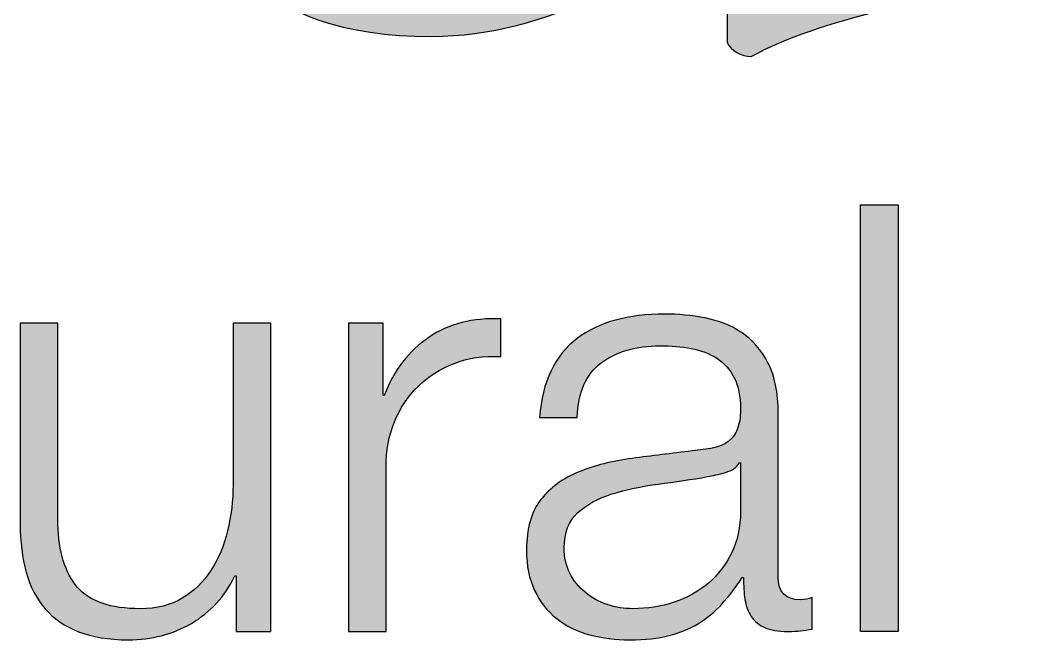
# Paper-space layout 'A1mask' of a CAD drawing. Extents: x 20 to 830, y 20 to 585.
# Drawn here: x 690.98 to 700.47, y 100.3 to 106.11 of the extents above; entities that cross this region are included whole.
import ezdxf
from ezdxf.enums import TextEntityAlignment as Align

# ---------------------------------------------------------------- set-up
doc = ezdxf.new("R2010")
doc.units = 0
doc.layers.get('0').update_dxf_attribs({"linetype": 'CONTINUOUS'})
doc.layers.get('Defpoints').update_dxf_attribs({"linetype": 'CONTINUOUS'})
doc.layers.add('JPP_Mask', color=7, linetype='CONTINUOUS')
doc.styles.add('JPP', font='arial.ttf')

# ---------------------------------------------------------------- blocks, each defined once
blk = doc.blocks.new('A1mask')
at = {"true_color": 0x0081c6}
h = blk.add_hatch(color=142, dxfattribs=at)
edge = h.paths.add_edge_path()
edge.add_spline(control_points=[(678.9523, 94.0032), (678.9523, 94.0032), (678.9523, 94.7917), (678.9523, 95.5802)], knot_values=[27.5, 27.5, 27.5, 27.5, 28, 28, 28, 28], degree=3, periodic=0)
edge.add_spline(control_points=[(678.9523, 95.5802), (678.9523, 96.3688), (678.9523, 97.1573), (678.9523, 97.1573), (678.9523, 98.083), (678.9714, 98.4793), (679.0091, 98.8006)], knot_values=[26, 26, 26, 26, 26.5, 26.5, 26.5, 27.5, 27.5, 27.5, 27.5], degree=3, periodic=0)
edge.add_spline(control_points=[(679.0091, 98.8006), (678.9903, 98.8756), (678.9335, 98.9138), (678.8203, 98.9331)], knot_values=[25, 25, 25, 25, 26, 26, 26, 26], degree=3, periodic=0)
edge.add_spline(control_points=[(678.8203, 98.9331), (678.4044, 98.7815), (677.6682, 98.6116), (676.799, 98.5925)], knot_values=[24, 24, 24, 24, 25, 25, 25, 25], degree=3, periodic=0)
edge.add_spline(control_points=[(676.799, 98.5925), (676.667, 98.5361), (676.6479, 98.2712), (676.7615, 98.1771)], knot_values=[23, 23, 23, 23, 24, 24, 24, 24], degree=3, periodic=0)
edge.add_spline(control_points=[(676.7615, 98.1771), (676.7615, 98.1771), (676.988, 98.083), (676.988, 98.083), (677.5548, 97.8371), (677.5548, 97.6674), (677.5548, 96.4774)], knot_values=[21, 21, 21, 21, 22, 22, 22, 23, 23, 23, 23], degree=3, periodic=0)
edge.add_spline(control_points=[(677.5548, 96.4774), (677.5548, 96.4774), (677.5548, 93.3233), (677.5548, 93.3233), (677.5548, 91.7937), (678.1782, 90.9627), (679.8397, 90.9627)], knot_values=[19, 19, 19, 19, 20, 20, 20, 21, 21, 21, 21], degree=3, periodic=0)
edge.add_spline(control_points=[(679.8397, 90.9627), (680.9547, 90.9627), (681.8793, 91.5864), (682.4463, 91.9448)], knot_values=[18, 18, 18, 18, 19, 19, 19, 19], degree=3, periodic=0)
edge.add_spline(control_points=[(682.4463, 91.9448), (682.5597, 91.9448), (682.616, 91.8502), (682.616, 91.6805)], knot_values=[17, 17, 17, 17, 18, 18, 18, 18], degree=3, periodic=0)
edge.add_spline(control_points=[(682.616, 91.6805), (682.616, 91.6805), (682.616, 90.906), (682.616, 90.906), (682.6544, 90.8309), (682.7485, 90.7735), (682.843, 90.7735)], knot_values=[15, 15, 15, 15, 16, 16, 16, 17, 17, 17, 17], degree=3, periodic=0)
edge.add_spline(control_points=[(682.843, 90.7735), (683.4848, 91.1331), (684.5803, 91.3214), (685.3169, 91.4725)], knot_values=[14, 14, 14, 14, 15, 15, 15, 15], degree=3, periodic=0)
edge.add_spline(control_points=[(685.3169, 91.4725), (685.468, 91.548), (685.449, 91.9257), (685.3361, 92.0204)], knot_values=[13, 13, 13, 13, 14, 14, 14, 14], degree=3, periodic=0)
edge.add_spline(control_points=[(685.3361, 92.0204), (685.0715, 91.9639), (684.8259, 91.9257), (684.5993, 91.9257)], knot_values=[12, 12, 12, 12, 13, 13, 13, 13], degree=3, periodic=0)
edge.add_spline(control_points=[(684.5993, 91.9257), (684.0705, 91.9257), (684.014, 92.4922), (684.014, 93.9846)], knot_values=[11, 11, 11, 11, 12, 12, 12, 12], degree=3, periodic=0)
edge.add_spline(control_points=[(684.014, 93.9846), (684.014, 93.9846), (684.014, 97.1573), (684.014, 97.1573), (684.014, 97.8563), (684.0328, 98.4409), (684.0705, 98.8006)], knot_values=[9, 9, 9, 9, 10, 10, 10, 11, 11, 11, 11], degree=3, periodic=0)
edge.add_spline(control_points=[(684.0705, 98.8006), (684.0515, 98.8756), (683.9947, 98.9138), (683.9003, 98.9331)], knot_values=[8, 8, 8, 8, 9, 9, 9, 9], degree=3, periodic=0)
edge.add_spline(control_points=[(683.9003, 98.9331), (683.4848, 98.7441), (682.4463, 98.6116), (681.6903, 98.5925)], knot_values=[7, 7, 7, 7, 8, 8, 8, 8], degree=3, periodic=0)
edge.add_spline(control_points=[(681.6903, 98.5925), (681.5396, 98.5175), (681.5396, 98.2527), (681.6721, 98.1771)], knot_values=[6, 6, 6, 6, 7, 7, 7, 7], degree=3, periodic=0)
edge.add_spline(control_points=[(681.6721, 98.1771), (681.6721, 98.1771), (681.9173, 98.083), (681.9173, 98.083), (682.4842, 97.8563), (682.616, 97.8185), (682.616, 96.5907)], knot_values=[4, 4, 4, 4, 5, 5, 5, 6, 6, 6, 6], degree=3, periodic=0)
edge.add_spline(control_points=[(682.616, 96.5907), (682.616, 96.5907), (682.616, 93.4934), (682.616, 93.4934), (682.616, 92.9078), (682.4842, 92.6248), (682.2386, 92.3981)], knot_values=[2, 2, 2, 2, 3, 3, 3, 4, 4, 4, 4], degree=3, periodic=0)
edge.add_spline(control_points=[(682.2386, 92.3981), (681.8232, 92.039), (681.219, 91.8316), (680.7089, 91.8316)], knot_values=[1, 1, 1, 1, 2, 2, 2, 2], degree=3, periodic=0)
edge.add_spline(control_points=[(680.7089, 91.8316), (679.2735, 91.8316), (678.9523, 92.7008), (678.9523, 94.0032)], knot_values=[0, 0, 0, 0, 1, 1, 1, 1], degree=3, periodic=0)
at = {"true_color": 0x004a91}
blk.add_hatch(color=154, dxfattribs=at).paths.add_polyline_path([(684.2239, 89.3817), (683.8702, 89.3817), (683.8702, 85.3739), (684.2239, 85.3739)])
h = blk.add_hatch(color=154, dxfattribs=at)
edge = h.paths.add_edge_path()
edge.add_spline(control_points=[(683.0957, 85.8845), (683.0957, 85.8845), (683.0957, 87.4227), (683.0957, 87.4227), (683.0957, 87.6171), (683.0636, 87.7753), (683.0002, 87.8971)], knot_values=[6, 6, 6, 6, 7, 7, 7, 8, 8, 8, 8], degree=3, periodic=0)
edge.add_spline(control_points=[(683.0002, 87.8971), (682.9364, 88.0185), (682.8542, 88.113), (682.7533, 88.1805)], knot_values=[5, 5, 5, 5, 6, 6, 6, 6], degree=3, periodic=0)
edge.add_spline(control_points=[(682.7533, 88.1805), (682.6523, 88.2477), (682.538, 88.2937), (682.4108, 88.318), (682.2836, 88.3422), (682.1564, 88.3545), (682.0292, 88.3545)], knot_values=[3, 3, 3, 3, 4, 4, 4, 5, 5, 5, 5], degree=3, periodic=0)
edge.add_spline(control_points=[(682.0292, 88.3545), (681.8607, 88.3545), (681.7072, 88.3357), (681.5687, 88.2982)], knot_values=[2, 2, 2, 2, 3, 3, 3, 3], degree=3, periodic=0)
edge.add_spline(control_points=[(681.5687, 88.2982), (681.4303, 88.261), (681.3095, 88.203), (681.2069, 88.1242)], knot_values=[1, 1, 1, 1, 2, 2, 2, 2], degree=3, periodic=0)
edge.add_spline(control_points=[(681.2069, 88.1242), (681.1039, 88.0458), (681.0224, 87.9448), (680.9627, 87.8214)], knot_values=[0, 0, 0, 0, 1, 1, 1, 1], degree=3, periodic=0)
edge.add_spline(control_points=[(680.9627, 87.8214), (680.9026, 87.6976), (680.8672, 87.5519), (680.8559, 87.3834)], knot_values=[41, 41, 41, 41, 42, 42, 42, 42], degree=3, periodic=0)
edge.add_spline(control_points=[(680.8559, 87.3834), (680.8559, 87.3834), (681.2096, 87.3834), (681.2096, 87.3834), (681.2171, 87.6191), (681.2918, 87.7903), (681.434, 87.8971)], knot_values=[39, 39, 39, 39, 40, 40, 40, 41, 41, 41, 41], degree=3, periodic=0)
edge.add_spline(control_points=[(681.434, 87.8971), (681.5762, 88.0035), (681.7597, 88.057), (681.9842, 88.057)], knot_values=[38, 38, 38, 38, 39, 39, 39, 39], degree=3, periodic=0)
edge.add_spline(control_points=[(681.9842, 88.057), (682.0889, 88.057), (682.1871, 88.0485), (682.2788, 88.0318)], knot_values=[37, 37, 37, 37, 38, 38, 38, 38], degree=3, periodic=0)
edge.add_spline(control_points=[(682.2788, 88.0318), (682.3706, 88.0148), (682.4511, 87.9841), (682.5203, 87.939), (682.5895, 87.894), (682.6438, 87.8333), (682.683, 87.7566), (682.7222, 87.6798), (682.742, 87.5816), (682.742, 87.4619)], knot_values=[34, 34, 34, 34, 35, 35, 35, 36, 36, 36, 37, 37, 37, 37], degree=3, periodic=0)
edge.add_spline(control_points=[(682.742, 87.4619), (682.742, 87.3834), (682.7318, 87.3197), (682.711, 87.2712)], knot_values=[33, 33, 33, 33, 34, 34, 34, 34], degree=3, periodic=0)
edge.add_spline(control_points=[(682.711, 87.2712), (682.6905, 87.2225), (682.6615, 87.1843), (682.624, 87.156)], knot_values=[32, 32, 32, 32, 33, 33, 33, 33], degree=3, periodic=0)
edge.add_spline(control_points=[(682.624, 87.156), (682.5868, 87.128), (682.5398, 87.1082), (682.4838, 87.0969)], knot_values=[31, 31, 31, 31, 32, 32, 32, 32], degree=3, periodic=0)
edge.add_spline(control_points=[(682.4838, 87.0969), (682.4275, 87.086), (682.3621, 87.0765), (682.2874, 87.069)], knot_values=[30, 30, 30, 30, 31, 31, 31, 31], degree=3, periodic=0)
edge.add_spline(control_points=[(682.2874, 87.069), (682.0964, 87.0465), (681.9084, 87.0233), (681.7232, 86.9987)], knot_values=[29, 29, 29, 29, 30, 30, 30, 30], degree=3, periodic=0)
edge.add_spline(control_points=[(681.7232, 86.9987), (681.538, 86.9745), (681.3713, 86.9322), (681.2236, 86.8725)], knot_values=[28, 28, 28, 28, 29, 29, 29, 29], degree=3, periodic=0)
edge.add_spline(control_points=[(681.2236, 86.8725), (681.0756, 86.8125), (680.9569, 86.7255), (680.8672, 86.6116)], knot_values=[27, 27, 27, 27, 28, 28, 28, 28], degree=3, periodic=0)
edge.add_spline(control_points=[(680.8672, 86.6116), (680.7775, 86.4974), (680.7325, 86.3394), (680.7325, 86.1372)], knot_values=[26, 26, 26, 26, 27, 27, 27, 27], degree=3, periodic=0)
edge.add_spline(control_points=[(680.7325, 86.1372), (680.7325, 85.9912), (680.7577, 85.865), (680.8082, 85.7583), (680.8586, 85.6515), (680.9279, 85.5639), (681.0159, 85.4946)], knot_values=[24, 24, 24, 24, 25, 25, 25, 26, 26, 26, 26], degree=3, periodic=0)
edge.add_spline(control_points=[(681.0159, 85.4946), (681.1039, 85.425), (681.2069, 85.3746), (681.3245, 85.3429)], knot_values=[23, 23, 23, 23, 24, 24, 24, 24], degree=3, periodic=0)
edge.add_spline(control_points=[(681.3245, 85.3429), (681.4425, 85.3111), (681.5687, 85.2951), (681.7035, 85.2951)], knot_values=[22, 22, 22, 22, 23, 23, 23, 23], degree=3, periodic=0)
edge.add_spline(control_points=[(681.7035, 85.2951), (681.8457, 85.2951), (681.9681, 85.3084), (682.0711, 85.3347)], knot_values=[21, 21, 21, 21, 22, 22, 22, 22], degree=3, periodic=0)
edge.add_spline(control_points=[(682.0711, 85.3347), (682.1741, 85.3606), (682.2659, 85.3981), (682.3464, 85.4469)], knot_values=[20, 20, 20, 20, 21, 21, 21, 21], degree=3, periodic=0)
edge.add_spline(control_points=[(682.3464, 85.4469), (682.4265, 85.4953), (682.4995, 85.5564), (682.5653, 85.6293)], knot_values=[19, 19, 19, 19, 20, 20, 20, 20], degree=3, periodic=0)
edge.add_spline(control_points=[(682.5653, 85.6293), (682.6305, 85.7023), (682.6953, 85.7856), (682.7587, 85.879)], knot_values=[18, 18, 18, 18, 19, 19, 19, 19], degree=3, periodic=0)
edge.add_spline(control_points=[(682.7587, 85.879), (682.7587, 85.879), (682.77, 85.879), (682.77, 85.879)], knot_values=[17.00001, 17.00001, 17.00001, 17.00001, 18, 18, 18, 18], degree=3, periodic=0)
edge.add_spline(control_points=[(682.77, 85.879), (682.77, 85.804), (682.7747, 85.7358), (682.784, 85.674)], knot_values=[16, 16, 16, 16, 17, 17, 17, 17], degree=3, periodic=0)
edge.add_spline(control_points=[(682.784, 85.674), (682.7935, 85.6123), (682.8129, 85.5591), (682.843, 85.5141)], knot_values=[15, 15, 15, 15, 16, 16, 16, 16], degree=3, periodic=0)
edge.add_spline(control_points=[(682.843, 85.5141), (682.873, 85.4694), (682.9149, 85.4346), (682.9695, 85.4104)], knot_values=[14, 14, 14, 14, 15, 15, 15, 15], degree=3, periodic=0)
edge.add_spline(control_points=[(682.9695, 85.4104), (683.0234, 85.3858), (683.0957, 85.3739), (683.1854, 85.3739)], knot_values=[13, 13, 13, 13, 14, 14, 14, 14], degree=3, periodic=0)
edge.add_spline(control_points=[(683.1854, 85.3739), (683.2342, 85.3739), (683.2744, 85.3756), (683.3061, 85.3793), (683.3378, 85.3831), (683.3743, 85.3886), (683.4156, 85.3964)], knot_values=[11, 11, 11, 11, 12, 12, 12, 13, 13, 13, 13], degree=3, periodic=0)
edge.add_spline(control_points=[(683.4156, 85.3964), (683.4156, 85.3964), (683.4156, 85.6938), (683.4156, 85.6938), (683.3818, 85.6788), (683.3443, 85.6713), (683.3034, 85.6713)], knot_values=[9, 9, 9, 9, 10, 10, 10, 11, 11, 11, 11], degree=3, periodic=0)
edge.add_spline(control_points=[(683.3034, 85.6713), (683.1649, 85.6713), (683.0957, 85.7422), (683.0957, 85.8845)], knot_values=[8, 8, 8, 8, 9, 9, 9, 9], degree=3, periodic=0)
edge = h.paths.add_edge_path(flags=16)
edge.add_spline(control_points=[(682.7307, 86.9568), (682.7308, 86.9568), (682.742, 86.9568), (682.742, 86.9568), (682.742, 86.9568), (682.742, 86.4963), (682.742, 86.4963), (682.742, 86.3541), (682.7147, 86.2269), (682.6605, 86.1147), (682.6063, 86.0025), (682.5333, 85.907), (682.4415, 85.8285)], knot_values=[12, 12, 12, 12, 12.99998, 12.99998, 12.99998, 13.99998, 13.99998, 13.99998, 14.99998, 14.99998, 14.99998, 15.99998, 15.99998, 15.99998, 15.99998], degree=3, periodic=0)
edge.add_spline(control_points=[(682.4415, 85.8285), (682.3498, 85.7497), (682.2423, 85.6901), (682.1189, 85.6488), (681.9954, 85.6075), (681.8662, 85.5871), (681.7314, 85.5871)], knot_values=[10, 10, 10, 10, 11, 11, 11, 12, 12, 12, 12], degree=3, periodic=0)
edge.add_spline(control_points=[(681.7314, 85.5871), (681.6492, 85.5871), (681.5687, 85.6), (681.4903, 85.6263)], knot_values=[9, 9, 9, 9, 10, 10, 10, 10], degree=3, periodic=0)
edge.add_spline(control_points=[(681.4903, 85.6263), (681.4115, 85.6525), (681.3423, 85.6911), (681.2826, 85.7416)], knot_values=[8, 8, 8, 8, 9, 9, 9, 9], degree=3, periodic=0)
edge.add_spline(control_points=[(681.2826, 85.7416), (681.2226, 85.792), (681.1748, 85.8517), (681.1393, 85.921), (681.1039, 85.9902), (681.0861, 86.07), (681.0861, 86.1597)], knot_values=[6, 6, 6, 6, 7, 7, 7, 8, 8, 8, 8], degree=3, periodic=0)
edge.add_spline(control_points=[(681.0861, 86.1597), (681.0861, 86.3019), (681.1281, 86.4114), (681.2123, 86.4881)], knot_values=[5, 5, 5, 5, 6, 6, 6, 6], degree=3, periodic=0)
edge.add_spline(control_points=[(681.2123, 86.4881), (681.2966, 86.5645), (681.404, 86.6235), (681.535, 86.6648), (681.6659, 86.7061), (681.8109, 86.7368), (681.9702, 86.7576)], knot_values=[3, 3, 3, 3, 4, 4, 4, 5, 5, 5, 5], degree=3, periodic=0)
edge.add_spline(control_points=[(681.9702, 86.7576), (682.1291, 86.7781), (682.2836, 86.8016), (682.4333, 86.8275)], knot_values=[2, 2, 2, 2, 3, 3, 3, 3], degree=3, periodic=0)
edge.add_spline(control_points=[(682.4333, 86.8275), (682.4818, 86.835), (682.538, 86.8483), (682.6015, 86.8671)], knot_values=[1, 1, 1, 1, 2, 2, 2, 2], degree=3, periodic=0)
edge.add_spline(control_points=[(682.6015, 86.8671), (682.6653, 86.8855), (682.7082, 86.9155), (682.7307, 86.9568)], knot_values=[0, 0, 0, 0, 1, 1, 1, 1], degree=3, periodic=0)
h = blk.add_hatch(color=154, dxfattribs=at)
edge = h.paths.add_edge_path()
edge.add_spline(control_points=[(676.3318, 86.3841), (676.3318, 86.3841), (676.3318, 88.2702), (676.3318, 88.2702), (676.3318, 88.2702), (676.2434, 88.2702), (676.1549, 88.2702)], knot_values=[9.5, 9.5, 9.5, 9.5, 10.5, 10.5, 10.5, 11, 11, 11, 11], degree=3, periodic=0)
edge.add_spline(control_points=[(676.1549, 88.2702), (676.0665, 88.2702), (675.9781, 88.2702), (675.9781, 88.2702), (675.9781, 88.2702), (675.9781, 87.8001), (675.9781, 87.3301)], knot_values=[8.5, 8.5, 8.5, 8.5, 9, 9, 9, 9.5, 9.5, 9.5, 9.5], degree=3, periodic=0)
edge.add_spline(control_points=[(675.9781, 87.3301), (675.9781, 86.86), (675.9781, 86.3899), (675.9781, 86.3899), (675.9781, 86.2177), (675.9968, 86.0642), (676.0342, 85.9295), (676.0716, 85.7948), (676.1306, 85.6805), (676.211, 85.5871)], knot_values=[6, 6, 6, 6, 6.5, 6.5, 6.5, 7.5, 7.5, 7.5, 8.5, 8.5, 8.5, 8.5], degree=3, periodic=0)
edge.add_spline(control_points=[(676.211, 85.5871), (676.2914, 85.4936), (676.3963, 85.4216), (676.5254, 85.3712)], knot_values=[5, 5, 5, 5, 6, 6, 6, 6], degree=3, periodic=0)
edge.add_spline(control_points=[(676.5254, 85.3712), (676.6545, 85.3203), (676.8107, 85.2951), (676.9941, 85.2951)], knot_values=[4, 4, 4, 4, 5, 5, 5, 5], degree=3, periodic=0)
edge.add_spline(control_points=[(676.9941, 85.2951), (677.2111, 85.2951), (677.4085, 85.3466), (677.5863, 85.4496)], knot_values=[3, 3, 3, 3, 4, 4, 4, 4], degree=3, periodic=0)
edge.add_spline(control_points=[(677.5863, 85.4496), (677.764, 85.5526), (677.8997, 85.7013), (677.9933, 85.8957)], knot_values=[2, 2, 2, 2, 3, 3, 3, 3], degree=3, periodic=0)
edge.add_spline(control_points=[(677.9933, 85.8957), (677.9933, 85.8957), (678.0045, 85.8957), (678.0045, 85.8957)], knot_values=[1.00001, 1.00001, 1.00001, 1.00001, 2, 2, 2, 2], degree=3, periodic=0)
edge.add_spline(control_points=[(678.0045, 85.8957), (678.0045, 85.8957), (678.0045, 85.7653), (678.0045, 85.6348)], knot_values=[0.5, 0.5, 0.5, 0.5, 1, 1, 1, 1], degree=3, periodic=0)
edge.add_spline(control_points=[(678.0045, 85.6348), (678.0045, 85.5043), (678.0045, 85.3739), (678.0045, 85.3739), (678.0045, 85.3739), (678.0249, 85.3739), (678.0554, 85.3739)], knot_values=[20.749965, 20.749965, 20.749965, 20.749965, 21.249965, 21.249965, 21.249965, 21.5, 21.5, 21.5, 21.5], degree=3, periodic=0)
edge.add_spline(control_points=[(678.0554, 85.3739), (678.0859, 85.3739), (678.1266, 85.3739), (678.1673, 85.3739)], knot_values=[20.49997, 20.49997, 20.49997, 20.49997, 20.749965, 20.749965, 20.749965, 20.749965], degree=3, periodic=0)
edge.add_spline(control_points=[(678.1673, 85.3739), (678.1877, 85.3739), (678.208, 85.3739), (678.2271, 85.3739)], knot_values=[20.374972, 20.374972, 20.374972, 20.374972, 20.49997, 20.49997, 20.49997, 20.49997], degree=3, periodic=0)
edge.add_spline(control_points=[(678.2271, 85.3739), (678.2462, 85.3739), (678.264, 85.3739), (678.2792, 85.3739)], knot_values=[20.249975, 20.249975, 20.249975, 20.249975, 20.374972, 20.374972, 20.374972, 20.374972], degree=3, periodic=0)
edge.add_spline(control_points=[(678.2792, 85.3739), (678.2868, 85.3739), (678.2938, 85.3739), (678.3, 85.3739)], knot_values=[20.187476, 20.187476, 20.187476, 20.187476, 20.249975, 20.249975, 20.249975, 20.249975], degree=3, periodic=0)
edge.add_spline(control_points=[(678.3, 85.3739), (678.3062, 85.3739), (678.3116, 85.3739), (678.3161, 85.3739)], knot_values=[20.124977, 20.124977, 20.124977, 20.124977, 20.187476, 20.187476, 20.187476, 20.187476], degree=3, periodic=0)
edge.add_spline(control_points=[(678.322, 85.3739), (678.3238, 85.3739), (678.3252, 85.3739), (678.3264, 85.3739)], knot_values=[20.062479, 20.062479, 20.062479, 20.062479, 20.093728, 20.093728, 20.093728, 20.093728], degree=3, periodic=0)
edge.add_spline(control_points=[(678.3301, 85.3739), (678.3301, 85.3739), (678.3301, 85.3739), (678.3301, 85.3739), (678.3301, 85.3739), (678.3301, 85.3739), (678.3301, 85.3739)], knot_values=[19.99998, 19.99998, 19.99998, 19.99998, 20.001425, 20.001425, 20.001425, 20.001445, 20.001445, 20.001445, 20.001445], degree=3, periodic=0)
edge.add_spline(control_points=[(678.3301, 85.3739), (678.3301, 85.3739), (678.3301, 86.098), (678.3301, 86.8221)], knot_values=[19.49999, 19.49999, 19.49999, 19.49999, 19.99998, 19.99998, 19.99998, 19.99998], degree=3, periodic=0)
edge.add_spline(control_points=[(678.3301, 86.8221), (678.3301, 87.5462), (678.3301, 88.2702), (678.3301, 88.2702), (678.3301, 88.2702), (678.3301, 88.2702), (678.3301, 88.2702)], knot_values=[18.999023, 18.999023, 18.999023, 18.999023, 19.499013, 19.499013, 19.499013, 19.49999, 19.49999, 19.49999, 19.49999], degree=3, periodic=0)
edge.add_spline(control_points=[(678.3261, 88.2702), (678.3248, 88.2702), (678.3232, 88.2702), (678.3213, 88.2702)], knot_values=[18.906252, 18.906252, 18.906252, 18.906252, 18.937501, 18.937501, 18.937501, 18.937501], degree=3, periodic=0)
edge.add_spline(control_points=[(678.3149, 88.2702), (678.3101, 88.2702), (678.3042, 88.2702), (678.2974, 88.2702)], knot_values=[18.812504, 18.812504, 18.812504, 18.812504, 18.875002, 18.875002, 18.875002, 18.875002], degree=3, periodic=0)
edge.add_spline(control_points=[(678.2974, 88.2702), (678.2907, 88.2702), (678.2831, 88.2702), (678.2748, 88.2702)], knot_values=[18.750005, 18.750005, 18.750005, 18.750005, 18.812504, 18.812504, 18.812504, 18.812504], degree=3, periodic=0)
edge.add_spline(control_points=[(678.2748, 88.2702), (678.2583, 88.2702), (678.2389, 88.2702), (678.2182, 88.2702)], knot_values=[18.625007, 18.625007, 18.625007, 18.625007, 18.750005, 18.750005, 18.750005, 18.750005], degree=3, periodic=0)
edge.add_spline(control_points=[(678.2182, 88.2702), (678.1975, 88.2702), (678.1754, 88.2702), (678.1533, 88.2702)], knot_values=[18.50001, 18.50001, 18.50001, 18.50001, 18.625007, 18.625007, 18.625007, 18.625007], degree=3, periodic=0)
edge.add_spline(control_points=[(678.1533, 88.2702), (678.1091, 88.2702), (678.0649, 88.2702), (678.0317, 88.2702)], knot_values=[18.250015, 18.250015, 18.250015, 18.250015, 18.50001, 18.50001, 18.50001, 18.50001], degree=3, periodic=0)
edge.add_spline(control_points=[(678.0317, 88.2702), (677.9986, 88.2702), (677.9765, 88.2702), (677.9765, 88.2702), (677.9765, 88.2702), (677.9765, 88.2702), (677.9765, 88.2702)], knot_values=[17.999532, 17.999532, 17.999532, 17.999532, 18.249547, 18.249547, 18.249547, 18.250015, 18.250015, 18.250015, 18.250015], degree=3, periodic=0)
edge.add_spline(control_points=[(677.9765, 88.2659), (677.9765, 88.2644), (677.9765, 88.2626), (677.9765, 88.2605)], knot_values=[17.953146, 17.953146, 17.953146, 17.953146, 17.968771, 17.968771, 17.968771, 17.968771], degree=3, periodic=0)
edge.add_spline(control_points=[(677.9765, 88.2605), (677.9765, 88.2584), (677.9765, 88.2559), (677.9765, 88.2531)], knot_values=[17.937521, 17.937521, 17.937521, 17.937521, 17.953146, 17.953146, 17.953146, 17.953146], degree=3, periodic=0)
edge.add_spline(control_points=[(677.9765, 88.2531), (677.9765, 88.2476), (677.9765, 88.2407), (677.9765, 88.2326)], knot_values=[17.906272, 17.906272, 17.906272, 17.906272, 17.937521, 17.937521, 17.937521, 17.937521], degree=3, periodic=0)
edge.add_spline(control_points=[(677.9765, 88.2326), (677.9765, 88.2245), (677.9765, 88.2153), (677.9765, 88.2049)], knot_values=[17.875022, 17.875022, 17.875022, 17.875022, 17.906272, 17.906272, 17.906272, 17.906272], degree=3, periodic=0)
edge.add_spline(control_points=[(677.9765, 88.2049), (677.9765, 88.1841), (677.9765, 88.1588), (677.9765, 88.1299)], knot_values=[17.812524, 17.812524, 17.812524, 17.812524, 17.875022, 17.875022, 17.875022, 17.875022], degree=3, periodic=0)
edge.add_spline(control_points=[(677.9765, 88.1299), (677.9765, 88.1009), (677.9765, 88.0682), (677.9765, 88.0326)], knot_values=[17.750025, 17.750025, 17.750025, 17.750025, 17.812524, 17.812524, 17.812524, 17.812524], degree=3, periodic=0)
edge.add_spline(control_points=[(677.9765, 88.0326), (677.9765, 87.9613), (677.9765, 87.8781), (677.9765, 87.789)], knot_values=[17.625028, 17.625028, 17.625028, 17.625028, 17.750025, 17.750025, 17.750025, 17.750025], degree=3, periodic=0)
edge.add_spline(control_points=[(677.9765, 87.789), (677.9765, 87.6998), (677.9765, 87.6048), (677.9765, 87.5097)], knot_values=[17.50003, 17.50003, 17.50003, 17.50003, 17.625028, 17.625028, 17.625028, 17.625028], degree=3, periodic=0)
edge.add_spline(control_points=[(677.9765, 87.5097), (677.9765, 87.3196), (677.9765, 87.1294), (677.9765, 86.9868)], knot_values=[17.250035, 17.250035, 17.250035, 17.250035, 17.50003, 17.50003, 17.50003, 17.50003], degree=3, periodic=0)
edge.add_spline(control_points=[(677.9765, 86.9868), (677.9765, 86.8442), (677.9765, 86.7491), (677.9765, 86.7491), (677.9765, 86.6031), (677.9596, 86.4598), (677.9259, 86.3197), (677.8922, 86.1795), (677.8398, 86.055), (677.7688, 85.9462)], knot_values=[15, 15, 15, 15, 15.250035, 15.250035, 15.250035, 16.250035, 16.250035, 16.250035, 17.250035, 17.250035, 17.250035, 17.250035], degree=3, periodic=0)
edge.add_spline(control_points=[(677.7688, 85.9462), (677.6977, 85.8377), (677.6078, 85.7508), (677.4993, 85.6853)], knot_values=[14, 14, 14, 14, 15, 15, 15, 15], degree=3, periodic=0)
edge.add_spline(control_points=[(677.4993, 85.6853), (677.3907, 85.6198), (677.2598, 85.5871), (677.1064, 85.5871)], knot_values=[13, 13, 13, 13, 14, 14, 14, 14], degree=3, periodic=0)
edge.add_spline(control_points=[(677.1064, 85.5871), (676.8257, 85.5871), (676.6282, 85.6546), (676.5142, 85.7893)], knot_values=[12, 12, 12, 12, 13, 13, 13, 13], degree=3, periodic=0)
edge.add_spline(control_points=[(676.5142, 85.7893), (676.4, 85.924), (676.3392, 86.1222), (676.3318, 86.3841)], knot_values=[11, 11, 11, 11, 12, 12, 12, 12], degree=3, periodic=0)
h = blk.add_hatch(color=154, dxfattribs=at)
edge = h.paths.add_edge_path()
edge.add_spline(control_points=[(679.492, 87.3411), (679.5444, 87.4704), (679.6183, 87.5816), (679.7137, 87.6754)], knot_values=[7, 7, 7, 7, 8, 8, 8, 8], degree=3, periodic=0)
edge.add_spline(control_points=[(679.7137, 87.6754), (679.8092, 87.7688), (679.9223, 87.8408), (680.0533, 87.8913), (680.1843, 87.9418), (680.3303, 87.9633), (680.4913, 87.9561)], knot_values=[5, 5, 5, 5, 6, 6, 6, 7, 7, 7, 7], degree=3, periodic=0)
edge.add_spline(control_points=[(680.4913, 87.9561), (680.4913, 87.9561), (680.4913, 88.3094), (680.4913, 88.3094), (680.2292, 88.3207), (680.0037, 88.2627), (679.8147, 88.1355), (679.6258, 88.0083), (679.4864, 87.8268), (679.3966, 87.5912)], knot_values=[2, 2, 2, 2, 3, 3, 3, 4, 4, 4, 5, 5, 5, 5], degree=3, periodic=0)
edge.add_spline(control_points=[(679.3966, 87.5912), (679.3966, 87.5912), (679.3853, 87.5912), (679.3853, 87.5912)], knot_values=[1.00001, 1.00001, 1.00001, 1.00001, 2, 2, 2, 2], degree=3, periodic=0)
edge.add_spline(control_points=[(679.3853, 87.5912), (679.3853, 87.5912), (679.3853, 87.7609), (679.3853, 87.9307)], knot_values=[0.5, 0.5, 0.5, 0.5, 1, 1, 1, 1], degree=3, periodic=0)
edge.add_spline(control_points=[(679.3853, 87.9307), (679.3853, 88.1004), (679.3853, 88.2702), (679.3853, 88.2702), (679.3853, 88.2702), (679.365, 88.2702), (679.3345, 88.2702)], knot_values=[12.749965, 12.749965, 12.749965, 12.749965, 13.249965, 13.249965, 13.249965, 13.5, 13.5, 13.5, 13.5], degree=3, periodic=0)
edge.add_spline(control_points=[(679.3345, 88.2702), (679.3039, 88.2702), (679.2632, 88.2702), (679.2225, 88.2702)], knot_values=[12.49997, 12.49997, 12.49997, 12.49997, 12.749965, 12.749965, 12.749965, 12.749965], degree=3, periodic=0)
edge.add_spline(control_points=[(679.2225, 88.2702), (679.2022, 88.2702), (679.1819, 88.2702), (679.1628, 88.2702)], knot_values=[12.374973, 12.374973, 12.374973, 12.374973, 12.49997, 12.49997, 12.49997, 12.49997], degree=3, periodic=0)
edge.add_spline(control_points=[(679.1628, 88.2702), (679.1437, 88.2702), (679.1259, 88.2702), (679.1106, 88.2702)], knot_values=[12.249975, 12.249975, 12.249975, 12.249975, 12.374973, 12.374973, 12.374973, 12.374973], degree=3, periodic=0)
edge.add_spline(control_points=[(679.1106, 88.2702), (679.103, 88.2702), (679.096, 88.2702), (679.0898, 88.2702)], knot_values=[12.187476, 12.187476, 12.187476, 12.187476, 12.249975, 12.249975, 12.249975, 12.249975], degree=3, periodic=0)
edge.add_spline(control_points=[(679.0898, 88.2702), (679.0836, 88.2702), (679.0782, 88.2702), (679.0738, 88.2702)], knot_values=[12.124977, 12.124977, 12.124977, 12.124977, 12.187476, 12.187476, 12.187476, 12.187476], degree=3, periodic=0)
edge.add_spline(control_points=[(679.0678, 88.2702), (679.0661, 88.2702), (679.0646, 88.2702), (679.0634, 88.2702)], knot_values=[12.062479, 12.062479, 12.062479, 12.062479, 12.093728, 12.093728, 12.093728, 12.093728], degree=3, periodic=0)
edge.add_spline(control_points=[(679.0598, 88.2702), (679.0598, 88.2702), (679.0598, 88.2702), (679.0598, 88.2702), (679.0598, 88.2702), (679.0598, 88.2702), (679.0598, 88.2702)], knot_values=[11.99998, 11.99998, 11.99998, 11.99998, 12.001425, 12.001425, 12.001425, 12.001445, 12.001445, 12.001445, 12.001445], degree=3, periodic=0)
edge.add_spline(control_points=[(679.0598, 88.2702), (679.0598, 88.2702), (679.0598, 87.5461), (679.0598, 86.822)], knot_values=[11.49999, 11.49999, 11.49999, 11.49999, 11.99998, 11.99998, 11.99998, 11.99998], degree=3, periodic=0)
edge.add_spline(control_points=[(679.0598, 86.822), (679.0598, 86.0979), (679.0598, 85.3739), (679.0598, 85.3739), (679.0598, 85.3739), (679.0598, 85.3739), (679.0598, 85.3739)], knot_values=[10.999023, 10.999023, 10.999023, 10.999023, 11.499013, 11.499013, 11.499013, 11.49999, 11.49999, 11.49999, 11.49999], degree=3, periodic=0)
edge.add_spline(control_points=[(679.0638, 85.3739), (679.0651, 85.3739), (679.0666, 85.3739), (679.0685, 85.3739)], knot_values=[10.906252, 10.906252, 10.906252, 10.906252, 10.937501, 10.937501, 10.937501, 10.937501], degree=3, periodic=0)
edge.add_spline(control_points=[(679.075, 85.3739), (679.0798, 85.3739), (679.0857, 85.3739), (679.0924, 85.3739)], knot_values=[10.812504, 10.812504, 10.812504, 10.812504, 10.875002, 10.875002, 10.875002, 10.875002], degree=3, periodic=0)
edge.add_spline(control_points=[(679.0924, 85.3739), (679.0991, 85.3739), (679.1067, 85.3739), (679.115, 85.3739)], knot_values=[10.750005, 10.750005, 10.750005, 10.750005, 10.812504, 10.812504, 10.812504, 10.812504], degree=3, periodic=0)
edge.add_spline(control_points=[(679.115, 85.3739), (679.1316, 85.3739), (679.1509, 85.3739), (679.1717, 85.3739)], knot_values=[10.625008, 10.625008, 10.625008, 10.625008, 10.750005, 10.750005, 10.750005, 10.750005], degree=3, periodic=0)
edge.add_spline(control_points=[(679.1717, 85.3739), (679.1924, 85.3739), (679.2145, 85.3739), (679.2366, 85.3739)], knot_values=[10.50001, 10.50001, 10.50001, 10.50001, 10.625008, 10.625008, 10.625008, 10.625008], degree=3, periodic=0)
edge.add_spline(control_points=[(679.2366, 85.3739), (679.2808, 85.3739), (679.325, 85.3739), (679.3581, 85.3739)], knot_values=[10.250015, 10.250015, 10.250015, 10.250015, 10.50001, 10.50001, 10.50001, 10.50001], degree=3, periodic=0)
edge.add_spline(control_points=[(679.3581, 85.3739), (679.3913, 85.3739), (679.4134, 85.3739), (679.4134, 85.3739), (679.4134, 85.3739), (679.4134, 85.3739), (679.4134, 85.3739)], knot_values=[9.999532, 9.999532, 9.999532, 9.999532, 10.249547, 10.249547, 10.249547, 10.250015, 10.250015, 10.250015, 10.250015], degree=3, periodic=0)
edge.add_spline(control_points=[(679.4134, 85.3783), (679.4134, 85.3798), (679.4134, 85.3816), (679.4134, 85.3837)], knot_values=[9.953146, 9.953146, 9.953146, 9.953146, 9.968771, 9.968771, 9.968771, 9.968771], degree=3, periodic=0)
edge.add_spline(control_points=[(679.4134, 85.3837), (679.4134, 85.3859), (679.4134, 85.3884), (679.4134, 85.3912)], knot_values=[9.937521, 9.937521, 9.937521, 9.937521, 9.953146, 9.953146, 9.953146, 9.953146], degree=3, periodic=0)
edge.add_spline(control_points=[(679.4134, 85.3912), (679.4134, 85.3969), (679.4134, 85.4038), (679.4134, 85.412)], knot_values=[9.906272, 9.906272, 9.906272, 9.906272, 9.937521, 9.937521, 9.937521, 9.937521], degree=3, periodic=0)
edge.add_spline(control_points=[(679.4134, 85.412), (679.4134, 85.4202), (679.4134, 85.4296), (679.4134, 85.4402)], knot_values=[9.875022, 9.875022, 9.875022, 9.875022, 9.906272, 9.906272, 9.906272, 9.906272], degree=3, periodic=0)
edge.add_spline(control_points=[(679.4134, 85.4402), (679.4134, 85.4613), (679.4134, 85.4869), (679.4134, 85.5163)], knot_values=[9.812524, 9.812524, 9.812524, 9.812524, 9.875022, 9.875022, 9.875022, 9.875022], degree=3, periodic=0)
edge.add_spline(control_points=[(679.4134, 85.5163), (679.4134, 85.5457), (679.4134, 85.5789), (679.4134, 85.615)], knot_values=[9.750025, 9.750025, 9.750025, 9.750025, 9.812524, 9.812524, 9.812524, 9.812524], degree=3, periodic=0)
edge.add_spline(control_points=[(679.4134, 85.615), (679.4134, 85.6874), (679.4134, 85.7718), (679.4134, 85.8623)], knot_values=[9.625027, 9.625027, 9.625027, 9.625027, 9.750025, 9.750025, 9.750025, 9.750025], degree=3, periodic=0)
edge.add_spline(control_points=[(679.4134, 85.8623), (679.4134, 85.9527), (679.4134, 86.0492), (679.4134, 86.1456)], knot_values=[9.50003, 9.50003, 9.50003, 9.50003, 9.625027, 9.625027, 9.625027, 9.625027], degree=3, periodic=0)
edge.add_spline(control_points=[(679.4134, 86.1456), (679.4134, 86.3386), (679.4134, 86.5316), (679.4134, 86.6763)], knot_values=[9.250035, 9.250035, 9.250035, 9.250035, 9.50003, 9.50003, 9.50003, 9.50003], degree=3, periodic=0)
edge.add_spline(control_points=[(679.4134, 86.6763), (679.4134, 86.821), (679.4134, 86.9175), (679.4134, 86.9175), (679.4134, 87.071), (679.4396, 87.2122), (679.492, 87.3411)], knot_values=[8, 8, 8, 8, 8.250035, 8.250035, 8.250035, 9.250035, 9.250035, 9.250035, 9.250035], degree=3, periodic=0)
at = {"layer": 'Defpoints', "color": 154, "true_color": 0x004a91}
blk.add_lwpolyline([(684.2239, 89.3817), (684.2239, 85.3739), (683.8702, 85.3739), (683.8702, 89.3817), (684.2239, 89.3817)], dxfattribs=at)
at = {"layer": 'Defpoints', "color": 142, "true_color": 0x0081c6}
blk.add_open_spline([(678.9523, 94.0032), (678.9523, 92.7008), (679.2735, 91.8316), (680.7089, 91.8316), (681.219, 91.8316), (681.8232, 92.039), (682.2386, 92.3981), (682.4842, 92.6248), (682.616, 92.9078), (682.616, 93.4934), (682.616, 93.4934), (682.616, 96.5907), (682.616, 96.5907), (682.616, 97.8185), (682.4842, 97.8563), (681.9173, 98.083), (681.9173, 98.083), (681.6721, 98.1771), (681.6721, 98.1771), (681.5396, 98.2527), (681.5396, 98.5175), (681.6903, 98.5925), (682.4463, 98.6116), (683.4848, 98.7441), (683.9003, 98.9331), (683.9947, 98.9138), (684.0515, 98.8756), (684.0705, 98.8006), (684.0328, 98.4409), (684.014, 97.8563), (684.014, 97.1573), (684.014, 97.1573), (684.014, 93.9846), (684.014, 93.9846), (684.014, 92.4922), (684.0705, 91.9257), (684.5993, 91.9257), (684.8259, 91.9257), (685.0715, 91.9639), (685.3361, 92.0204), (685.449, 91.9257), (685.468, 91.548), (685.3169, 91.4725), (684.5803, 91.3214), (683.4848, 91.1331), (682.843, 90.7735), (682.7485, 90.7735), (682.6544, 90.8309), (682.616, 90.906), (682.616, 90.906), (682.616, 91.6805), (682.616, 91.6805), (682.616, 91.8502), (682.5597, 91.9448), (682.4463, 91.9448), (681.8793, 91.5864), (680.9547, 90.9627), (679.8397, 90.9627), (678.1782, 90.9627), (677.5548, 91.7937), (677.5548, 93.3233), (677.5548, 93.3233), (677.5548, 96.4774), (677.5548, 96.4774), (677.5548, 97.6674), (677.5548, 97.8371), (676.988, 98.083), (676.988, 98.083), (676.7615, 98.1771), (676.7615, 98.1771), (676.6479, 98.2712), (676.667, 98.5361), (676.799, 98.5925), (677.6682, 98.6116), (678.4044, 98.7815), (678.8203, 98.9331), (678.9335, 98.9138), (678.9903, 98.8756), (679.0091, 98.8006), (678.9714, 98.4793), (678.9523, 98.083), (678.9523, 97.1573), (678.9523, 97.1573), (678.9523, 94.0032), (678.9523, 94.0032)], degree=3, knots=[0, 0, 0, 0, 1, 1, 1, 2, 2, 2, 3, 3, 3, 4, 4, 4, 5, 5, 5, 6, 6, 6, 7, 7, 7, 8, 8, 8, 9, 9, 9, 10, 10, 10, 11, 11, 11, 12, 12, 12, 13, 13, 13, 14, 14, 14, 15, 15, 15, 16, 16, 16, 17, 17, 17, 18, 18, 18, 19, 19, 19, 20, 20, 20, 21, 21, 21, 22, 22, 22, 23, 23, 23, 24, 24, 24, 25, 25, 25, 26, 26, 26, 27, 27, 27, 28, 28, 28, 28], dxfattribs=at)
at = {"layer": 'Defpoints', "color": 154, "true_color": 0x004a91}
for points, knots in [([(680.9627, 87.8214), (681.0224, 87.9448), (681.1039, 88.0458), (681.2069, 88.1242), (681.3095, 88.203), (681.4303, 88.261), (681.5687, 88.2982), (681.7072, 88.3357), (681.8607, 88.3545), (682.0292, 88.3545), (682.1564, 88.3545), (682.2836, 88.3422), (682.4108, 88.318), (682.538, 88.2937), (682.6523, 88.2477), (682.7533, 88.1805), (682.8542, 88.113), (682.9364, 88.0185), (683.0002, 87.8971), (683.0636, 87.7753), (683.0957, 87.6171), (683.0957, 87.4227), (683.0957, 87.4227), (683.0957, 85.8845), (683.0957, 85.8845), (683.0957, 85.7422), (683.1649, 85.6713), (683.3034, 85.6713), (683.3443, 85.6713), (683.3818, 85.6788), (683.4156, 85.6938), (683.4156, 85.6938), (683.4156, 85.3964), (683.4156, 85.3964), (683.3743, 85.3886), (683.3378, 85.3831), (683.3061, 85.3793), (683.2744, 85.3756), (683.2342, 85.3739), (683.1854, 85.3739), (683.0957, 85.3739), (683.0234, 85.3858), (682.9695, 85.4104), (682.9149, 85.4346), (682.873, 85.4694), (682.843, 85.5141), (682.8129, 85.5591), (682.7935, 85.6123), (682.784, 85.674), (682.7747, 85.7358), (682.77, 85.804), (682.77, 85.879), (682.77, 85.879), (682.7587, 85.879), (682.7587, 85.879), (682.6953, 85.7856), (682.6305, 85.7023), (682.5653, 85.6293), (682.4995, 85.5564), (682.4265, 85.4953), (682.3464, 85.4469), (682.2659, 85.3981), (682.1741, 85.3606), (682.0711, 85.3347), (681.9681, 85.3084), (681.8457, 85.2951), (681.7035, 85.2951), (681.5687, 85.2951), (681.4425, 85.3111), (681.3245, 85.3429), (681.2069, 85.3746), (681.1039, 85.425), (681.0159, 85.4946), (680.9279, 85.5639), (680.8586, 85.6515), (680.8082, 85.7583), (680.7577, 85.865), (680.7325, 85.9912), (680.7325, 86.1372), (680.7325, 86.3394), (680.7775, 86.4974), (680.8672, 86.6116), (680.9569, 86.7255), (681.0756, 86.8125), (681.2236, 86.8725), (681.3713, 86.9322), (681.538, 86.9745), (681.7232, 86.9987), (681.9084, 87.0233), (682.0964, 87.0465), (682.2874, 87.069), (682.3621, 87.0765), (682.4275, 87.086), (682.4838, 87.0969), (682.5398, 87.1082), (682.5868, 87.128), (682.624, 87.156), (682.6615, 87.1843), (682.6905, 87.2225), (682.711, 87.2712), (682.7318, 87.3197), (682.742, 87.3834), (682.742, 87.4619), (682.742, 87.5816), (682.7222, 87.6798), (682.683, 87.7566), (682.6438, 87.8333), (682.5895, 87.894), (682.5203, 87.939), (682.4511, 87.9841), (682.3706, 88.0148), (682.2788, 88.0318), (682.1871, 88.0485), (682.0889, 88.057), (681.9842, 88.057), (681.7597, 88.057), (681.5762, 88.0035), (681.434, 87.8971), (681.2918, 87.7903), (681.2171, 87.6191), (681.2096, 87.3834), (681.2096, 87.3834), (680.8559, 87.3834), (680.8559, 87.3834), (680.8672, 87.5519), (680.9026, 87.6976), (680.9627, 87.8214)], [0, 0, 0, 0, 1, 1, 1, 2, 2, 2, 3, 3, 3, 4, 4, 4, 5, 5, 5, 6, 6, 6, 7, 7, 7, 8, 8, 8, 9, 9, 9, 10, 10, 10, 11, 11, 11, 12, 12, 12, 13, 13, 13, 14, 14, 14, 15, 15, 15, 16, 16, 16, 17, 17, 17, 18, 18, 18, 19, 19, 19, 20, 20, 20, 21, 21, 21, 22, 22, 22, 23, 23, 23, 24, 24, 24, 25, 25, 25, 26, 26, 26, 27, 27, 27, 28, 28, 28, 29, 29, 29, 30, 30, 30, 31, 31, 31, 32, 32, 32, 33, 33, 33, 34, 34, 34, 35, 35, 35, 36, 36, 36, 37, 37, 37, 38, 38, 38, 39, 39, 39, 40, 40, 40, 41, 41, 41, 42, 42, 42, 42]), ([(678.0045, 85.3739), (678.0045, 85.3739), (678.0045, 85.8957), (678.0045, 85.8957), (678.0045, 85.8957), (677.9933, 85.8957), (677.9933, 85.8957), (677.8997, 85.7013), (677.764, 85.5526), (677.5863, 85.4496), (677.4085, 85.3466), (677.2111, 85.2951), (676.9941, 85.2951), (676.8107, 85.2951), (676.6545, 85.3203), (676.5254, 85.3712), (676.3963, 85.4216), (676.2914, 85.4936), (676.211, 85.5871), (676.1306, 85.6805), (676.0716, 85.7948), (676.0342, 85.9295), (675.9968, 86.0642), (675.9781, 86.2177), (675.9781, 86.3899), (675.9781, 86.3899), (675.9781, 88.2702), (675.9781, 88.2702), (675.9781, 88.2702), (676.3318, 88.2702), (676.3318, 88.2702), (676.3318, 88.2702), (676.3318, 86.3841), (676.3318, 86.3841), (676.3392, 86.1222), (676.4, 85.924), (676.5142, 85.7893), (676.6282, 85.6546), (676.8257, 85.5871), (677.1064, 85.5871), (677.2598, 85.5871), (677.3907, 85.6198), (677.4993, 85.6853), (677.6078, 85.7508), (677.6977, 85.8377), (677.7688, 85.9462), (677.8398, 86.055), (677.8922, 86.1795), (677.9259, 86.3197), (677.9596, 86.4598), (677.9765, 86.6031), (677.9765, 86.7491), (677.9765, 86.7491), (677.9765, 88.2702), (677.9765, 88.2702), (677.9765, 88.2702), (678.3301, 88.2702), (678.3301, 88.2702), (678.3301, 88.2702), (678.3301, 85.3739), (678.3301, 85.3739), (678.3301, 85.3739), (678.0045, 85.3739), (678.0045, 85.3739)], [0, 0, 0, 0, 1, 1, 1, 2, 2, 2, 3, 3, 3, 4, 4, 4, 5, 5, 5, 6, 6, 6, 7, 7, 7, 8, 8, 8, 9, 9, 9, 10, 10, 10, 11, 11, 11, 12, 12, 12, 13, 13, 13, 14, 14, 14, 15, 15, 15, 16, 16, 16, 17, 17, 17, 18, 18, 18, 19, 19, 19, 20, 20, 20, 21, 21, 21, 21]), ([(679.3853, 88.2702), (679.3853, 88.2702), (679.3853, 87.5912), (679.3853, 87.5912), (679.3853, 87.5912), (679.3966, 87.5912), (679.3966, 87.5912), (679.4864, 87.8268), (679.6258, 88.0083), (679.8147, 88.1355), (680.0037, 88.2627), (680.2292, 88.3207), (680.4913, 88.3094), (680.4913, 88.3094), (680.4913, 87.9561), (680.4913, 87.9561), (680.3303, 87.9633), (680.1843, 87.9418), (680.0533, 87.8913), (679.9223, 87.8408), (679.8092, 87.7688), (679.7137, 87.6754), (679.6183, 87.5816), (679.5444, 87.4704), (679.492, 87.3411), (679.4396, 87.2122), (679.4134, 87.071), (679.4134, 86.9175), (679.4134, 86.9175), (679.4134, 85.3739), (679.4134, 85.3739), (679.4134, 85.3739), (679.0598, 85.3739), (679.0598, 85.3739), (679.0598, 85.3739), (679.0598, 88.2702), (679.0598, 88.2702), (679.0598, 88.2702), (679.3853, 88.2702), (679.3853, 88.2702)], [0, 0, 0, 0, 1, 1, 1, 2, 2, 2, 3, 3, 3, 4, 4, 4, 5, 5, 5, 6, 6, 6, 7, 7, 7, 8, 8, 8, 9, 9, 9, 10, 10, 10, 11, 11, 11, 12, 12, 12, 13, 13, 13, 13]), ([(682.7307, 86.9568), (682.7082, 86.9155), (682.6653, 86.8855), (682.6015, 86.8671), (682.538, 86.8483), (682.4818, 86.835), (682.4333, 86.8275), (682.2836, 86.8016), (682.1291, 86.7781), (681.9702, 86.7576), (681.8109, 86.7368), (681.6659, 86.7061), (681.535, 86.6648), (681.404, 86.6235), (681.2966, 86.5645), (681.2123, 86.4881), (681.1281, 86.4114), (681.0861, 86.3019), (681.0861, 86.1597), (681.0861, 86.07), (681.1039, 85.9902), (681.1393, 85.921), (681.1748, 85.8517), (681.2226, 85.792), (681.2826, 85.7416), (681.3423, 85.6911), (681.4115, 85.6525), (681.4903, 85.6263), (681.5687, 85.6), (681.6492, 85.5871), (681.7314, 85.5871), (681.8662, 85.5871), (681.9954, 85.6075), (682.1189, 85.6488), (682.2423, 85.6901), (682.3498, 85.7497), (682.4415, 85.8285), (682.5333, 85.907), (682.6063, 86.0025), (682.6605, 86.1147), (682.7147, 86.2269), (682.742, 86.3541), (682.742, 86.4963), (682.742, 86.4963), (682.742, 86.9568), (682.742, 86.9568), (682.742, 86.9568), (682.7307, 86.9568), (682.7307, 86.9568)], [0, 0, 0, 0, 1, 1, 1, 2, 2, 2, 3, 3, 3, 4, 4, 4, 5, 5, 5, 6, 6, 6, 7, 7, 7, 8, 8, 8, 9, 9, 9, 10, 10, 10, 11, 11, 11, 12, 12, 12, 13, 13, 13, 14, 14, 14, 15, 15, 15, 16, 16, 16, 16])]:
    blk.add_open_spline(points, degree=3, knots=knots, dxfattribs=at)
at = {"color": 7, "style": 'JPP'}
for tag, p in [('Client', (748, 120)), ('Project1', (748, 95)), ('Project2', (748, 87.5)), ('Project3', (748, 80)), ('Title1', (748, 62.5)), ('Title2', (748, 55)), ('Title3', (748, 47.5)), ('Status', (640, 12.5))]:
    blk.add_attdef(tag, text='', height=3.5, dxfattribs=at).set_placement(p, align=Align.MIDDLE_LEFT)
at = {"color": 2, "style": 'JPP'}
for tag, p in [('Scale', (667.5, 30)), ('Checked', (757.5, 30)), ('Drawn', (712.5, 30)), ('Date', (802.5, 30))]:
    blk.add_attdef(tag, text='', height=2, dxfattribs=at).set_placement(p, align=Align.MIDDLE_CENTER)
at = {"color": 6, "style": 'JPP'}
for tag, p in [('Ref', (730, 12.5)), ('DrgNo.', (772, 12.5))]:
    blk.add_attdef(tag, text='', height=4, dxfattribs=at).set_placement(p, align=Align.MIDDLE_LEFT)
blk.add_attdef('Rev', text='', height=4, dxfattribs=at).set_placement((806.2747, 12.5), align=Align.MIDDLE_CENTER)

psp = doc.layouts.new('A1mask')

# ---------------------------------------------------------------- block references
at = {"layer": 'JPP_Mask'}
psp.add_blockref('A1mask', (15, 15), dxfattribs=at)

doc.saveas('drawing.dxf')
